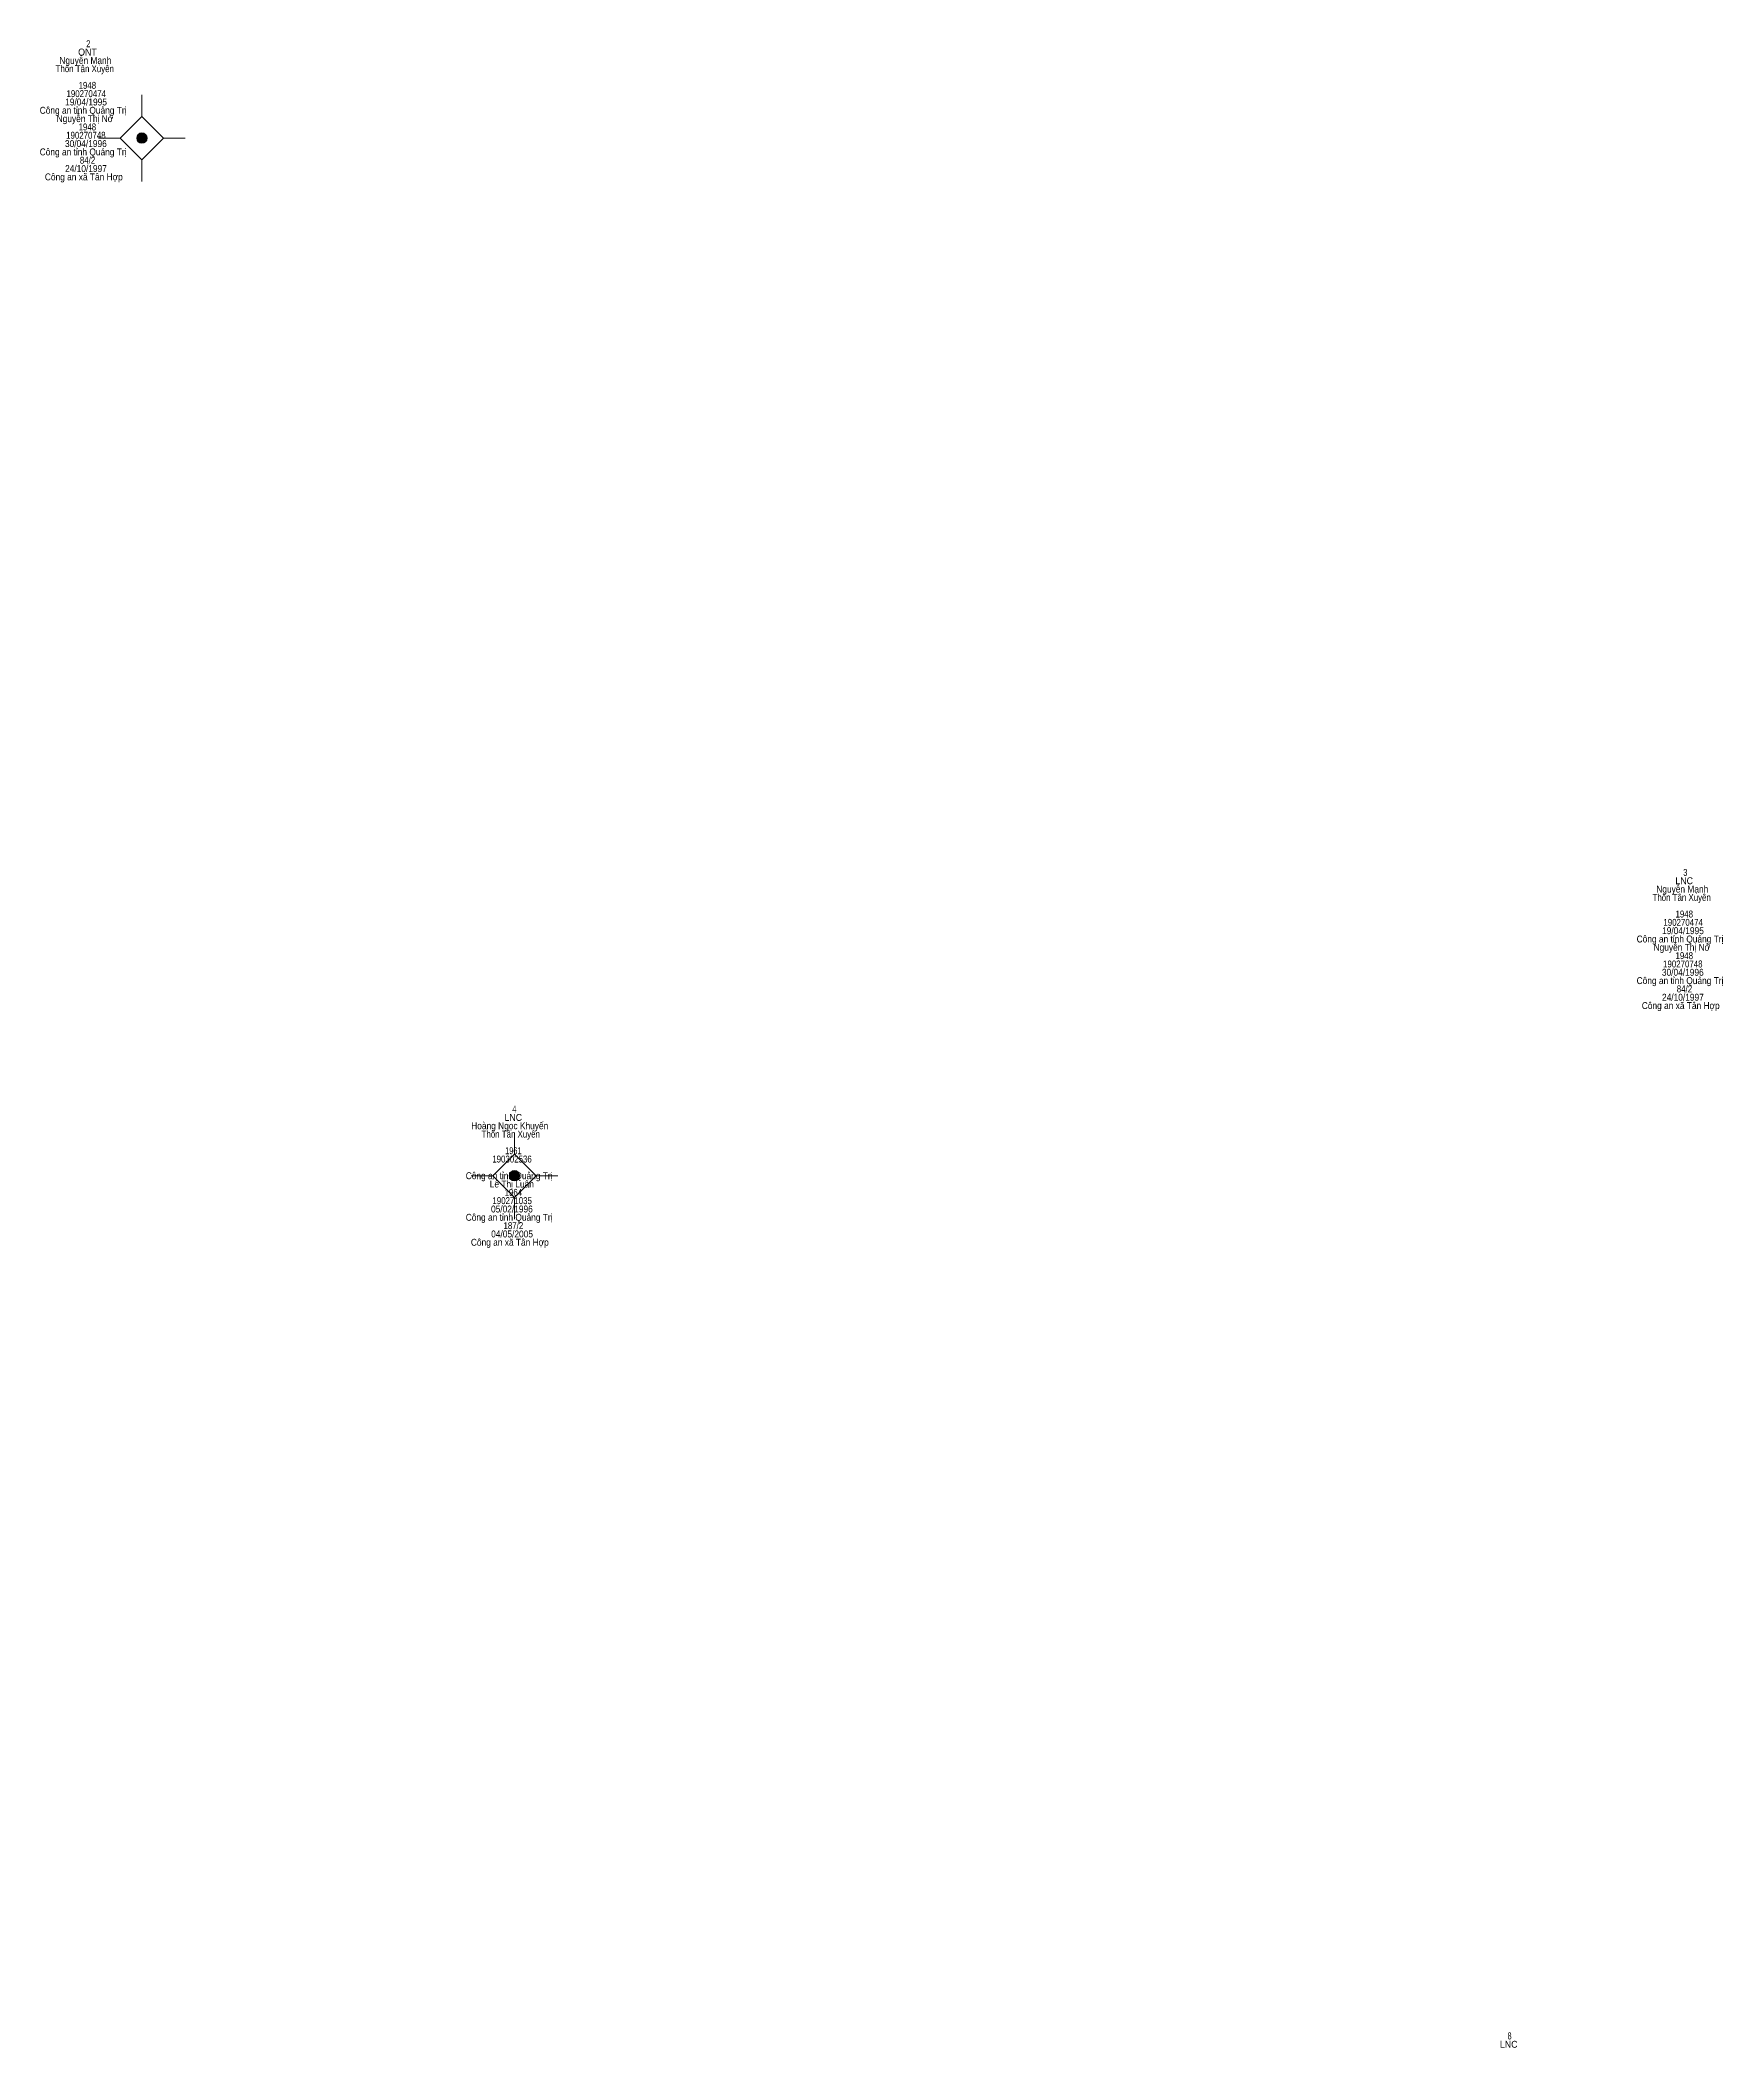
# Model space of a CAD drawing. Header units: metres. Extents: x 550999 to 552168, y 1840994 to 1841978.
# Drawn here: x 551148.5 to 551245.5, y 1841858.6 to 1841974.4 of the extents above; entities that cross this region are included whole.
import ezdxf
from ezdxf.enums import TextEntityAlignment as Align

# ---------------------------------------------------------------- set-up
doc = ezdxf.new("R2010")
doc.units = ezdxf.units.M
doc.header["$LTSCALE"] = 0.16
doc.layers.add('11', color=7, linetype='Continuous', lineweight=13)
doc.layers.add('15', color=7, linetype='Continuous')

msp = doc.modelspace()

# ---------------------------------------------------------------- hatches: boundary and pattern name
at = {"layer": '11'}
for points in [[(551154.6295, 1841968.75, 1), (551154.0295, 1841968.75, 1)], [(551176.1195, 1841908.91, 1), (551175.5195, 1841908.91, 1)]]:
    msp.add_hatch(color=256, dxfattribs=at).paths.add_polyline_path(points)

# ---------------------------------------------------------------- linework, layer by layer
for p, q in [((551154.33, 1841971.25), (551154.33, 1841970)), ((551153.08, 1841968.75), (551151.83, 1841968.75)), ((551156.83, 1841968.75), (551155.58, 1841968.75)), ((551154.33, 1841967.5), (551154.33, 1841966.25)), ((551175.82, 1841911.41), (551175.82, 1841910.16)), ((551174.57, 1841908.91), (551173.32, 1841908.91)), ((551178.32, 1841908.91), (551177.07, 1841908.91)), ((551175.82, 1841907.66), (551175.82, 1841906.41))]:
    msp.add_line(p, q, dxfattribs=at)
for points in [[(551154.33, 1841970), (551153.08, 1841968.75), (551154.33, 1841967.5), (551155.58, 1841968.75)], [(551175.82, 1841910.16), (551174.57, 1841908.91), (551175.82, 1841907.66), (551177.07, 1841908.91)]]:
    msp.add_lwpolyline(points, close=True, dxfattribs=at)
for centre in [(551154.3295, 1841968.75), (551175.8195, 1841908.91)]:
    msp.add_circle(centre, 0.3, dxfattribs=at)

# ---------------------------------------------------------------- texts
at = {"layer": '15'}
for s, width, p in [('ONT', 0.95, (551151.19, 1841973.51)), ('2', 0.75, (551151.24, 1841973.99)), ('Thôn Tân Xuyên', 0.85, (551151.035, 1841972.55)), ('Nguyễn Mạnh', 0.9, (551151.07, 1841973.03)), ('190270474', 0.85, (551151.12, 1841971.11)), ('1948', 0.85, (551151.185, 1841971.59)), ('Công an tỉnh Quảng Trị', 0.9, (551150.94, 1841970.15)), ('Nguyễn Thị Nở', 0.9, (551151.045, 1841969.67)), ('19/04/1995', 0.9, (551151.11, 1841970.63)), ('190270748', 0.85, (551151.1, 1841968.71)), ('1948', 0.85, (551151.185, 1841969.19)), ('Công an tỉnh Quảng Trị', 0.9, (551150.94, 1841967.75)), ('30/04/1996', 0.9, (551151.1, 1841968.23)), ('Công an xã Tân Hợp', 0.9, (551150.98, 1841966.31)), ('24/10/1997', 0.9, (551151.105, 1841966.79)), ('84/2', 0.85, (551151.195, 1841967.27)), ('LNC', 0.95, (551243.28, 1841925.72)), ('3', 0.75, (551243.345, 1841926.2)), ('Thôn Tân Xuyên', 0.85, (551243.135, 1841924.76)), ('Nguyễn Mạnh', 0.9, (551243.17, 1841925.24)), ('1948', 0.85, (551243.285, 1841923.8)), ('Công an tỉnh Quảng Trị', 0.9, (551243.04, 1841922.36)), ('19/04/1995', 0.9, (551243.21, 1841922.84)), ('190270474', 0.85, (551243.22, 1841923.32)), ('Nguyễn Thị Nở', 0.9, (551243.145, 1841921.88)), ('1948', 0.85, (551243.285, 1841921.4)), ('Công an tỉnh Quảng Trị', 0.9, (551243.04, 1841919.96)), ('30/04/1996', 0.9, (551243.2, 1841920.44)), ('190270748', 0.85, (551243.2, 1841920.92)), ('24/10/1997', 0.9, (551243.205, 1841919)), ('84/2', 0.85, (551243.295, 1841919.48)), ('Công an xã Tân Hợp', 0.9, (551243.08, 1841918.52)), ('LNC', 0.95, (551175.75, 1841912.07)), ('4', 0.8, (551175.81, 1841912.55)), ('Hoàng Ngọc Khuyến', 0.9, (551175.545, 1841911.59)), ('Thôn Tân Xuyên', 0.85, (551175.605, 1841911.11)), ('190302536', 0.85, (551175.675, 1841909.67)), ('1961', 0.8, (551175.755, 1841910.15)), ('Công an tỉnh Quảng Trị', 0.9, (551175.51, 1841908.71)), ('Lê Thị Luân', 0.9, (551175.665, 1841908.23)), ('190271035', 0.85, (551175.685, 1841907.27)), ('1964', 0.85, (551175.755, 1841907.75)), ('Công an tỉnh Quảng Trị', 0.9, (551175.51, 1841906.31)), ('05/02/1996', 0.9, (551175.67, 1841906.79)), ('Công an xã Tân Hợp', 0.9, (551175.55, 1841904.87)), ('04/05/2005', 0.9, (551175.68, 1841905.35)), ('187/2', 0.85, (551175.755, 1841905.83)), ('LNC', 0.95, (551233.16, 1841858.62)), ('8', 0.8, (551233.21, 1841859.1))]:
    msp.add_text(s, height=0.4, dxfattribs=dict(at, width=width)).set_placement(p, align=Align.CENTER)

doc.saveas('drawing.dxf')
